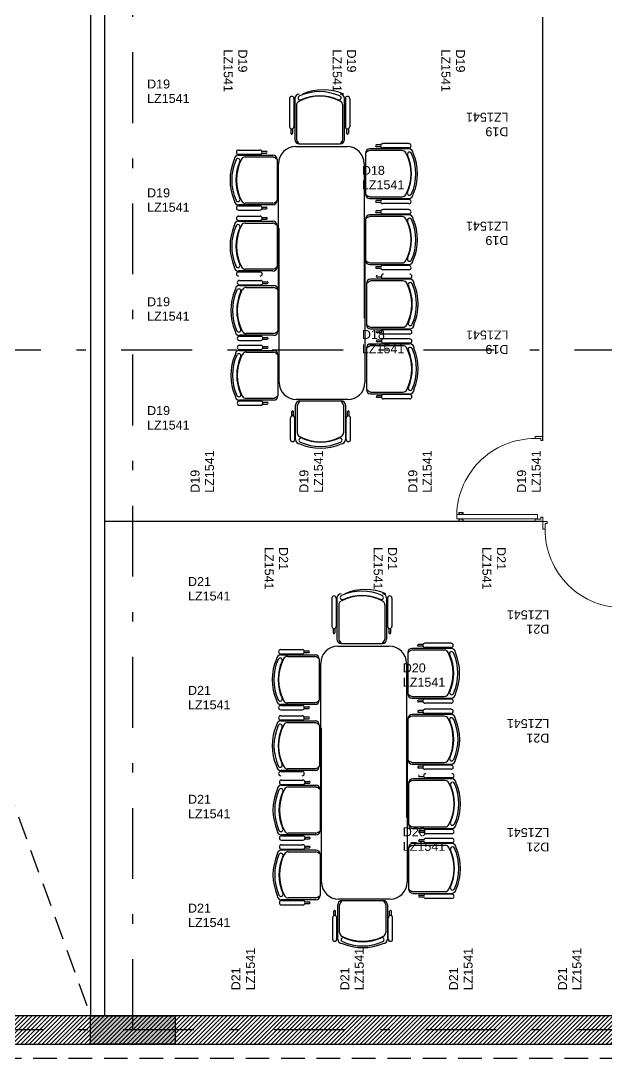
# Model space of a CAD drawing. Header units: millimetres. Extents: x -101 to 3415, y -52 to 1366.
# Drawn here: x 98.17 to 104.37, y 191.76 to 202.74 of the extents above; entities that cross this region are included whole.
import ezdxf

# ---------------------------------------------------------------- set-up
doc = ezdxf.new("R2010")
doc.units = ezdxf.units.MM
for name, pattern in [('XR EJES SUPERIORES$0$DASHDOT2', [0.5, 0.25, -0.125, 0, -0.125]), ('XR LINDERO N$0$A-100a LALA IRAPUATO nave equipo$0$HIDDEN', [0.375, 0.25, -0.125]), ('XR N4$0$HIDDEN', [0.375, 0.25, -0.125])]:
    doc.linetypes.add(name, pattern=pattern)
for name, color, linetype in [('00_ARQ', 8, 'Continuous'), ('ARQ_MOBILIARIO', 8, 'Continuous'), ('Texto_Iluminación', 7, 'Continuous'), ('XR EJES SUPERIORES$0$A-EJES', 8, 'XR EJES SUPERIORES$0$DASHDOT2')]:
    doc.layers.add(name, color=color, linetype=linetype)
doc.styles.add('TÍTULO', font='arial.ttf', dxfattribs={"height": 0.19})

# ---------------------------------------------------------------- blocks, each defined once
blk = doc.blocks.new('XR EJES SUPERIORES')
at = {"layer": 'XR EJES SUPERIORES$0$A-EJES', "color": 251, "linetype": 'XR EJES SUPERIORES$0$DASHDOT2', "ltscale": 3}
for p, q in [((13.821, -14.741), (13.821, 2.657)), ((30.447, -7.541), (-2.865, -7.548)), ((30.467, -14.74), (-2.88, -14.741))]:
    blk.add_line(p, q, dxfattribs=at)
blk = doc.blocks.new('XR COLUMNAS SUPERIORES')
at = {"layer": '00_ARQ', "linetype": 'ByBlock'}
h = blk.add_hatch(color=256, dxfattribs=at)
h.dxf.hatch_style = 1
h.paths.add_polyline_path([(14.269, -14.89), (13.373, -14.89), (13.373, -14.59), (14.269, -14.59)])
blk.add_lwpolyline([(14.269, -14.89), (13.373, -14.89), (13.373, -14.59), (14.269, -14.59)], close=True, dxfattribs=at)
blk = doc.blocks.new('XR N1-N2$0$030 puerta 013-h')
at = {"linetype": 'Continuous', "lineweight": 0}
for p, q in [((4.019, 17.33), (4.069, 17.33)), ((4.019, 16.38), (4.019, 17.33)), ((4.069, 17.33), (4.069, 16.38)), ((3.994, 17.305), (3.994, 17.255)), ((4.007, 17.305), (3.994, 17.305)), ((3.994, 17.255), (4.007, 17.255)), ((4.007, 17.305), (4.007, 17.293)), ((4.007, 17.293), (4.019, 17.293)), ((4.007, 17.255), (4.007, 17.268)), ((4.007, 17.268), (4.019, 17.268)), ((4.081, 17.293), (4.069, 17.293)), ((4.081, 17.268), (4.069, 17.268)), ((4.081, 17.305), (4.094, 17.305)), ((4.081, 17.305), (4.081, 17.293)), ((4.081, 17.255), (4.081, 17.268)), ((4.094, 17.255), (4.081, 17.255)), ((4.094, 17.305), (4.094, 17.255)), ((3.099, 16.365), (3.099, 16.405)), ((3.099, 16.405), (3.124, 16.405)), ((3.099, 16.315), (3.099, 16.365)), ((3.124, 16.405), (3.124, 16.34)), ((4.069, 16.38), (4.019, 16.38)), ((4.099, 16.405), (4.074, 16.405)), ((4.074, 16.405), (4.074, 16.34)), ((4.099, 16.405), (4.099, 16.315)), ((3.149, 16.315), (3.099, 16.315)), ((3.124, 16.34), (3.149, 16.34)), ((3.149, 16.34), (3.149, 16.315)), ((4.049, 16.34), (4.049, 16.315)), ((4.074, 16.34), (4.049, 16.34)), ((4.049, 16.315), (4.099, 16.315))]:
    blk.add_line(p, q, dxfattribs=at)
blk.add_arc((4.044, 16.41), 0.92, 88.4391, 180.3278, dxfattribs=at)
blk = doc.blocks.new('*U521')
at = {"layer": 'Texto_Iluminación', "ltscale": 0.3, "style": 'TÍTULO'}
for s, p in [('LZ1541', (0.453, -0.113, 0.362)), ('D19', (0.3, -0.113, 0.362))]:
    blk.add_text(s, height=0.095, rotation=90, dxfattribs=at).set_placement(p)
blk = doc.blocks.new('*U522')
at = {"layer": 'Texto_Iluminación', "color": 0, "linetype": 'ByBlock', "lineweight": -2, "transparency": 16777216}
for p, rotation in [((100.771, 202.326), 180), ((101.924, 202.326), 180), ((103.076, 202.326), 180), ((99.619, 202.326), 270), ((103.219, 201.316), 89.99999999999997), ((99.619, 201.174), 270), ((103.219, 200.164), 89.99999999999997), ((99.619, 200.021), 270), ((103.219, 199.011), 89.99999999999997), ((99.619, 198.869), 270)]:
    blk.add_blockref('*U521', p, dxfattribs=dict(at, rotation=rotation))
for p in [(99.761, 197.859), (100.914, 197.859), (102.066, 197.859), (103.219, 197.859)]:
    blk.add_blockref('*U521', p, dxfattribs=at)
blk = doc.blocks.new('*U527')
at = {"layer": 'Texto_Iluminación', "ltscale": 0.3, "style": 'TÍTULO'}
for s, p in [('LZ1541', (0.453, -0.113, 0.362)), ('D21', (0.3, -0.113, 0.362))]:
    blk.add_text(s, height=0.095, rotation=90, dxfattribs=at).set_placement(p)
blk = doc.blocks.new('*U528')
at = {"layer": 'Texto_Iluminación', "color": 0, "linetype": 'ByBlock', "lineweight": -2, "transparency": 16777216}
for p, rotation in [((100.771, 202.326), 180), ((101.924, 202.326), 180), ((103.076, 202.326), 180), ((99.619, 202.326), 270), ((103.219, 201.316), 89.99999999999997), ((99.619, 201.174), 270), ((103.219, 200.164), 89.99999999999997), ((99.619, 200.021), 270), ((103.219, 199.011), 89.99999999999997), ((99.619, 198.869), 270)]:
    blk.add_blockref('*U527', p, dxfattribs=dict(at, rotation=rotation))
for p in [(99.761, 197.859), (100.914, 197.859), (102.066, 197.859), (103.219, 197.859)]:
    blk.add_blockref('*U527', p, dxfattribs=at)

msp = doc.modelspace()

# ---------------------------------------------------------------- hatches: boundary and pattern name
at = {"layer": '00_ARQ'}
h = msp.add_hatch(dxfattribs=at)
h.set_pattern_fill('ANSI31', color=8, scale=0.01)
h.set_pattern_definition([(45, (85.534695, 206.800287), (-0.02245064, 0.02245064), [])])
h.paths.add_polyline_path([(110.921, 192.21), (90.311, 192.21), (90.311, 191.91), (110.921, 191.91)])

# ---------------------------------------------------------------- linework, layer by layer
at = {"layer": '00_ARQ', "linetype": 'XR N4$0$HIDDEN'}
msp.add_line((93.811, 206.307), (98.907, 192.21), dxfattribs=at)
at = {"layer": '00_ARQ', "linetype": 'XR LINDERO N$0$A-100a LALA IRAPUATO nave equipo$0$HIDDEN'}
msp.add_lwpolyline([(85.504, 191.76), (92.3, 191.762), (105.257, 191.762), (116.269, 191.76), (116.234, 198.144), (116.226, 206.757), (104.84, 206.765), (95.567, 206.769), (88.078, 206.772), (85.535, 206.8), (85.504, 191.76)], dxfattribs=at)
at = {"layer": '00_ARQ', "linetype": 'Continuous'}
msp.add_lwpolyline([(98.907, 206.307), (98.907, 192.21), (99.057, 192.21), (99.057, 206.307)], close=True, dxfattribs=at)
at = {"layer": '00_ARQ'}
msp.add_lwpolyline([(110.921, 192.21), (90.311, 192.21), (90.311, 191.91), (110.921, 191.91)], close=True, dxfattribs=at)
at = {"layer": 'ARQ_MOBILIARIO', "ltscale": 0.3}
for p, q in [((103.697, 198.298), (103.697, 202.78)), ((103.697, 197.443), (99.057, 197.443))]:
    msp.add_line(p, q, dxfattribs=at)
at = {"layer": 'ARQ_MOBILIARIO'}
for p, q in [((101.015, 201.92), (101.015, 201.621)), ((101.061, 201.92), (101.061, 201.621)), ((101.07, 201.92), (101.07, 201.485)), ((101.596, 201.485), (101.596, 201.92)), ((101.605, 201.92), (101.605, 201.621)), ((101.651, 201.92), (101.651, 201.621)), ((101.088, 201.849), (101.088, 201.485)), ((101.578, 201.485), (101.578, 201.849)), ((101.029, 201.6), (101.029, 201.553)), ((101.047, 201.6), (101.047, 201.553)), ((101.619, 201.6), (101.619, 201.553)), ((101.637, 201.6), (101.637, 201.553)), ((101.115, 201.439), (101.551, 201.439)), ((101.98, 201.428), (101.933, 201.428)), ((102.278, 201.442), (102.001, 201.442)), ((100.474, 201.374), (100.701, 201.374)), ((100.474, 201.329), (100.701, 201.329)), ((100.474, 201.32), (100.837, 201.32)), ((100.722, 201.361), (100.769, 201.361)), ((100.722, 201.342), (100.769, 201.342)), ((101.079, 201.411), (101.623, 201.411)), ((101.819, 201.342), (101.819, 200.907)), ((102.278, 201.388), (101.865, 201.388)), ((102.206, 201.369), (101.865, 201.369)), ((101.98, 201.41), (101.933, 201.41)), ((102.278, 201.397), (102.001, 201.397)), ((100.546, 201.302), (100.837, 201.302)), ((100.883, 201.274), (100.883, 200.839)), ((100.898, 199.595), (100.898, 201.229)), ((101.805, 201.229), (101.805, 199.595)), ((101.865, 200.879), (102.206, 200.879)), ((100.837, 200.793), (100.474, 200.793)), ((100.474, 200.784), (100.701, 200.784)), ((100.837, 200.812), (100.546, 200.812)), ((100.722, 200.771), (100.769, 200.771)), ((101.865, 200.861), (102.278, 200.861)), ((101.98, 200.839), (101.933, 200.839)), ((101.98, 200.82), (101.933, 200.82)), ((102.278, 200.852), (102.001, 200.852)), ((102.278, 200.807), (102.001, 200.807)), ((100.474, 200.739), (100.701, 200.739)), ((100.475, 200.675), (100.702, 200.675)), ((100.722, 200.753), (100.769, 200.753)), ((100.722, 200.661), (100.77, 200.661)), ((102.278, 200.688), (101.865, 200.688)), ((102.207, 200.67), (101.865, 200.67)), ((101.98, 200.73), (101.933, 200.73)), ((101.98, 200.711), (101.933, 200.711)), ((102.278, 200.744), (102.001, 200.744)), ((102.278, 200.697), (102.001, 200.697)), ((100.475, 200.629), (100.702, 200.629)), ((100.475, 200.62), (100.838, 200.62)), ((100.546, 200.602), (100.838, 200.602)), ((100.722, 200.643), (100.77, 200.643)), ((100.883, 200.575), (100.883, 200.139)), ((100.906, 198.914), (100.906, 200.547)), ((101.813, 200.547), (101.813, 198.914)), ((101.82, 200.643), (101.82, 200.207)), ((100.838, 200.112), (100.546, 200.112)), ((101.865, 200.18), (102.207, 200.18)), ((101.865, 200.162), (102.278, 200.162)), ((101.98, 200.139), (101.933, 200.139)), ((101.98, 200.121), (101.933, 200.121)), ((102.278, 200.153), (102.001, 200.153)), ((102.278, 200.107), (102.001, 200.107)), ((100.838, 200.094), (100.475, 200.094)), ((100.475, 200.085), (100.702, 200.085)), ((102.287, 200.007), (101.873, 200.007)), ((101.989, 200.029), (101.941, 200.029)), ((102.287, 200.016), (102.009, 200.016)), ((100.483, 199.993), (100.71, 199.993)), ((100.483, 199.948), (100.71, 199.948)), ((100.483, 199.939), (100.846, 199.939)), ((100.555, 199.921), (100.846, 199.921)), ((100.731, 199.98), (100.778, 199.98)), ((100.731, 199.962), (100.778, 199.962)), ((100.891, 199.894), (100.891, 199.458)), ((101.828, 199.961), (101.828, 199.526)), ((102.215, 199.989), (101.873, 199.989)), ((101.873, 199.499), (102.215, 199.499)), ((101.873, 199.48), (102.287, 199.48)), ((101.989, 199.458), (101.941, 199.458)), ((102.287, 199.471), (102.009, 199.471)), ((100.846, 199.413), (100.483, 199.413)), ((100.483, 199.403), (100.71, 199.403)), ((100.483, 199.358), (100.71, 199.358)), ((100.846, 199.431), (100.555, 199.431)), ((100.731, 199.39), (100.778, 199.39)), ((100.731, 199.372), (100.778, 199.372)), ((101.989, 199.44), (101.941, 199.44)), ((101.989, 199.362), (101.941, 199.362)), ((101.989, 199.344), (101.941, 199.344)), ((102.287, 199.426), (102.009, 199.426)), ((102.287, 199.376), (102.009, 199.376)), ((100.483, 199.308), (100.71, 199.308)), ((100.483, 199.263), (100.71, 199.263)), ((100.483, 199.253), (100.846, 199.253)), ((100.555, 199.235), (100.846, 199.235)), ((100.731, 199.294), (100.778, 199.294)), ((100.731, 199.276), (100.778, 199.276)), ((101.828, 199.276), (101.828, 198.84)), ((102.287, 199.321), (101.873, 199.321)), ((102.215, 199.303), (101.873, 199.303)), ((102.287, 199.33), (102.009, 199.33)), ((100.891, 199.208), (100.891, 198.772)), ((101.873, 198.813), (102.215, 198.813)), ((101.873, 198.795), (102.287, 198.795)), ((100.846, 198.727), (100.483, 198.727)), ((100.483, 198.718), (100.71, 198.718)), ((100.846, 198.745), (100.555, 198.745)), ((100.731, 198.704), (100.778, 198.704)), ((100.731, 198.686), (100.778, 198.686)), ((101.632, 198.732), (101.087, 198.732)), ((101.124, 198.718), (101.56, 198.718)), ((101.989, 198.772), (101.941, 198.772)), ((101.989, 198.754), (101.941, 198.754)), ((102.287, 198.786), (102.009, 198.786)), ((102.287, 198.741), (102.009, 198.741)), ((100.483, 198.673), (100.71, 198.673)), ((101.038, 198.558), (101.038, 198.605)), ((101.056, 198.558), (101.056, 198.605)), ((101.079, 198.31), (101.079, 198.673)), ((101.097, 198.382), (101.097, 198.673)), ((101.587, 198.673), (101.587, 198.382)), ((101.605, 198.673), (101.605, 198.31)), ((101.628, 198.558), (101.628, 198.605)), ((101.646, 198.558), (101.646, 198.605)), ((101.024, 198.31), (101.024, 198.537)), ((101.069, 198.31), (101.069, 198.537)), ((101.614, 198.31), (101.614, 198.537)), ((101.659, 198.31), (101.659, 198.537)), ((101.462, 196.632), (101.462, 196.332)), ((101.507, 196.632), (101.507, 196.332)), ((101.516, 196.632), (101.516, 196.196)), ((102.043, 196.196), (102.043, 196.632)), ((102.052, 196.632), (102.052, 196.332)), ((102.097, 196.632), (102.097, 196.332)), ((101.535, 196.56), (101.535, 196.196)), ((102.025, 196.196), (102.025, 196.56)), ((101.476, 196.311), (101.476, 196.264)), ((101.494, 196.311), (101.494, 196.264)), ((102.065, 196.311), (102.065, 196.264)), ((102.084, 196.311), (102.084, 196.264)), ((101.562, 196.151), (101.997, 196.151)), ((102.725, 196.153), (102.447, 196.153)), ((100.921, 196.086), (101.148, 196.086)), ((101.168, 196.072), (101.216, 196.072)), ((101.168, 196.054), (101.216, 196.054)), ((101.525, 196.123), (102.07, 196.123)), ((102.266, 196.054), (102.266, 195.618)), ((102.725, 196.099), (102.311, 196.099)), ((102.653, 196.081), (102.311, 196.081)), ((102.426, 196.14), (102.379, 196.14)), ((102.426, 196.122), (102.379, 196.122)), ((102.725, 196.108), (102.447, 196.108)), ((100.921, 196.04), (101.148, 196.04)), ((100.921, 196.031), (101.284, 196.031)), ((100.992, 196.013), (101.284, 196.013)), ((101.329, 195.986), (101.329, 195.55)), ((101.344, 194.307), (101.344, 195.94)), ((102.252, 195.94), (102.252, 194.307)), ((101.284, 195.505), (100.921, 195.505)), ((100.921, 195.496), (101.148, 195.496)), ((101.284, 195.523), (100.992, 195.523)), ((102.311, 195.591), (102.653, 195.591)), ((102.311, 195.573), (102.725, 195.573)), ((102.426, 195.55), (102.379, 195.55)), ((102.426, 195.532), (102.379, 195.532)), ((102.725, 195.563), (102.447, 195.563)), ((102.725, 195.518), (102.447, 195.518)), ((100.921, 195.45), (101.148, 195.45)), ((100.921, 195.386), (101.148, 195.386)), ((101.168, 195.482), (101.216, 195.482)), ((101.168, 195.464), (101.216, 195.464)), ((102.725, 195.4), (102.312, 195.4)), ((102.653, 195.381), (102.312, 195.381)), ((102.426, 195.441), (102.379, 195.441)), ((102.427, 195.422), (102.38, 195.422)), ((102.725, 195.455), (102.447, 195.455)), ((102.725, 195.409), (102.448, 195.409)), ((100.921, 195.341), (101.148, 195.341)), ((100.921, 195.332), (101.284, 195.332)), ((100.993, 195.314), (101.284, 195.314)), ((101.169, 195.373), (101.216, 195.373)), ((101.169, 195.354), (101.216, 195.354)), ((101.33, 195.286), (101.33, 194.851)), ((102.266, 195.354), (102.266, 194.919)), ((101.352, 193.625), (101.352, 195.259)), ((102.26, 195.259), (102.26, 193.625)), ((102.312, 194.891), (102.653, 194.891)), ((102.312, 194.873), (102.725, 194.873)), ((102.427, 194.851), (102.38, 194.851)), ((102.427, 194.832), (102.38, 194.832)), ((102.725, 194.864), (102.448, 194.864)), ((101.284, 194.805), (100.921, 194.805)), ((100.921, 194.796), (101.148, 194.796)), ((101.284, 194.824), (100.993, 194.824)), ((102.435, 194.741), (102.388, 194.741)), ((102.725, 194.819), (102.448, 194.819)), ((102.733, 194.727), (102.456, 194.727)), ((100.929, 194.705), (101.156, 194.705)), ((100.929, 194.659), (101.156, 194.659)), ((100.929, 194.65), (101.292, 194.65)), ((101.001, 194.632), (101.292, 194.632)), ((101.177, 194.691), (101.224, 194.691)), ((101.177, 194.673), (101.224, 194.673)), ((102.274, 194.673), (102.274, 194.237)), ((102.733, 194.718), (102.32, 194.718)), ((102.662, 194.7), (102.32, 194.7)), ((101.338, 194.605), (101.338, 194.169)), ((102.32, 194.21), (102.662, 194.21)), ((102.32, 194.192), (102.733, 194.192)), ((102.733, 194.183), (102.456, 194.183)), ((101.292, 194.124), (100.929, 194.124)), ((100.929, 194.115), (101.156, 194.115)), ((100.929, 194.069), (101.156, 194.069)), ((101.292, 194.142), (101.001, 194.142)), ((101.177, 194.101), (101.224, 194.101)), ((101.177, 194.083), (101.224, 194.083)), ((102.435, 194.169), (102.388, 194.169)), ((102.435, 194.151), (102.388, 194.151)), ((102.435, 194.073), (102.388, 194.073)), ((102.733, 194.137), (102.456, 194.137)), ((102.733, 194.087), (102.456, 194.087)), ((100.929, 194.019), (101.156, 194.019)), ((100.929, 193.974), (101.156, 193.974)), ((100.929, 193.965), (101.292, 193.965)), ((101.177, 194.006), (101.224, 194.006)), ((101.177, 193.987), (101.224, 193.987)), ((102.274, 193.987), (102.274, 193.552)), ((102.733, 194.033), (102.32, 194.033)), ((102.662, 194.014), (102.32, 194.014)), ((102.435, 194.055), (102.388, 194.055)), ((102.733, 194.042), (102.456, 194.042)), ((101.001, 193.947), (101.292, 193.947)), ((101.338, 193.919), (101.338, 193.484)), ((102.32, 193.524), (102.662, 193.524)), ((101.292, 193.438), (100.929, 193.438)), ((100.929, 193.429), (101.156, 193.429)), ((101.292, 193.457), (101.001, 193.457)), ((101.177, 193.416), (101.224, 193.416)), ((102.078, 193.444), (101.534, 193.444)), ((101.57, 193.43), (102.006, 193.43)), ((102.32, 193.506), (102.733, 193.506)), ((102.435, 193.484), (102.388, 193.484)), ((102.435, 193.465), (102.388, 193.465)), ((102.733, 193.497), (102.456, 193.497)), ((102.733, 193.452), (102.456, 193.452)), ((100.929, 193.384), (101.156, 193.384)), ((101.177, 193.398), (101.224, 193.398)), ((101.484, 193.269), (101.484, 193.316)), ((101.502, 193.269), (101.502, 193.316)), ((101.525, 193.021), (101.525, 193.384)), ((101.543, 193.093), (101.543, 193.384)), ((102.033, 193.384), (102.033, 193.093)), ((102.051, 193.384), (102.051, 193.021)), ((102.074, 193.269), (102.074, 193.316)), ((102.092, 193.269), (102.092, 193.316)), ((101.471, 193.021), (101.471, 193.248)), ((101.516, 193.021), (101.516, 193.248)), ((102.06, 193.021), (102.06, 193.248)), ((102.106, 193.021), (102.106, 193.248))]:
    msp.add_line(p, q, dxfattribs=at)
for centre, radius, start, end in [((101.333, 201.466), 0.527, 65.9919, 114.0081), ((101.37, 201.466), 0.545, 66.4552, 113.5448), ((101.038, 201.92), 0.0227, 0, 180), ((101.115, 201.92), 0.0454, 90, 180), ((101.133, 201.849), 0.0454, 117.5407, 180), ((101.128, 201.927), 0.0227, 114.0081, 294.0081), ((101.333, 201.466), 0.477, 62.4593, 117.5407), ((101.333, 201.466), 0.482, 65.9919, 114.0081), ((101.538, 201.927), 0.0227, 245.9919, 65.9919), ((101.551, 201.92), 0.0454, 0, 90), ((101.533, 201.849), 0.0454, 0, 62.4593), ((101.628, 201.92), 0.0227, 0, 180), ((101.038, 201.621), 0.0227, 180, 0), ((101.038, 201.553), 0.00907, 180, 0), ((101.628, 201.621), 0.0227, 180, 0), ((101.628, 201.553), 0.00907, 180, 0), ((101.115, 201.485), 0.0454, 180, 270), ((101.193, 201.517), 0.11, 197.077, 224.8505), ((101.473, 201.517), 0.11, 315.1495, 342.923), ((101.551, 201.485), 0.0454, 270, 0), ((101.933, 201.419), 0.00907, 90, 270), ((102.001, 201.419), 0.0227, 90, 270), ((102.278, 201.419), 0.0227, 270, 90), ((100.474, 201.274), 0.0454, 90, 180), ((100.474, 201.352), 0.0227, 90, 270), ((100.701, 201.352), 0.0227, 270, 90), ((100.769, 201.352), 0.00907, 270, 90), ((100.837, 201.274), 0.0454, 0, 90), ((101.079, 201.23), 0.181, 90, 180), ((101.623, 201.23), 0.181, 0, 90), ((101.865, 201.342), 0.0454, 90, 180), ((101.897, 201.264), 0.11, 107.077, 134.8505), ((102.206, 201.324), 0.0454, 27.5407, 90), ((101.824, 201.124), 0.477, 332.4593, 27.5407), ((102.284, 201.33), 0.0227, 24.0081, 204.0081), ((101.824, 201.124), 0.482, 335.9919, 24.0081), ((102.278, 201.342), 0.0454, 0, 90), ((101.824, 201.124), 0.527, 335.9919, 24.0081), ((101.824, 201.124), 0.545, 336.4552, 23.5448), ((100.929, 201.057), 0.545, 156.4552, 203.5448), ((100.929, 201.057), 0.527, 155.9919, 204.0081), ((100.468, 201.262), 0.0227, 335.9919, 155.9919), ((100.929, 201.057), 0.482, 155.9919, 204.0081), ((100.929, 201.057), 0.477, 152.4593, 207.5407), ((100.546, 201.256), 0.0454, 90, 152.4593), ((100.805, 201.196), 0.11, 45.1495, 72.923), ((101.897, 200.985), 0.11, 225.1495, 252.923), ((101.865, 200.907), 0.0454, 180, 270), ((102.206, 200.925), 0.0454, 270, 332.4593), ((102.284, 200.919), 0.0227, 155.9919, 335.9919), ((102.278, 200.907), 0.0454, 270, 0), ((100.474, 200.839), 0.0454, 180, 270), ((100.468, 200.851), 0.0227, 204.0081, 24.0081), ((100.474, 200.762), 0.0227, 90, 270), ((100.546, 200.857), 0.0454, 207.5407, 270), ((100.701, 200.762), 0.0227, 270, 90), ((100.769, 200.762), 0.00907, 270, 90), ((100.805, 200.917), 0.11, 287.077, 314.8505), ((100.837, 200.839), 0.0454, 270, 0), ((101.933, 200.829), 0.00907, 90, 270), ((102.001, 200.829), 0.0227, 90, 270), ((102.278, 200.829), 0.0227, 270, 90), ((100.475, 200.652), 0.0227, 90, 270), ((100.702, 200.652), 0.0227, 270, 90), ((100.77, 200.652), 0.00907, 270, 90), ((101.865, 200.643), 0.0454, 90, 180), ((101.897, 200.565), 0.11, 107.077, 134.8505), ((101.933, 200.72), 0.00907, 90, 270), ((102.001, 200.72), 0.0227, 90, 270), ((102.207, 200.625), 0.0454, 27.5407, 90), ((102.278, 200.72), 0.0227, 270, 90), ((102.278, 200.643), 0.0454, 0, 90), ((100.929, 200.357), 0.545, 156.4552, 203.5448), ((100.929, 200.357), 0.527, 155.9919, 204.0081), ((100.475, 200.575), 0.0454, 90, 180), ((100.929, 200.357), 0.482, 155.9919, 204.0081), ((100.468, 200.562), 0.0227, 335.9919, 155.9919), ((100.929, 200.357), 0.477, 152.4593, 207.5407), ((100.546, 200.557), 0.0454, 90, 152.4593), ((100.838, 200.575), 0.0454, 0, 90), ((100.805, 200.497), 0.11, 45.1495, 72.923), ((101.824, 200.425), 0.477, 332.4593, 27.5407), ((102.285, 200.63), 0.0227, 24.0081, 204.0081), ((101.824, 200.425), 0.482, 335.9919, 24.0081), ((101.824, 200.425), 0.527, 335.9919, 24.0081), ((101.824, 200.425), 0.545, 336.4552, 23.5448), ((102.285, 200.22), 0.0227, 155.9919, 335.9919), ((100.475, 200.139), 0.0454, 180, 270), ((100.468, 200.152), 0.0227, 204.0081, 24.0081), ((100.546, 200.158), 0.0454, 207.5407, 270), ((100.805, 200.218), 0.11, 287.077, 314.8505), ((100.838, 200.139), 0.0454, 270, 0), ((101.897, 200.285), 0.11, 225.1495, 252.923), ((101.865, 200.207), 0.0454, 180, 270), ((101.933, 200.13), 0.00907, 90, 270), ((102.001, 200.13), 0.0227, 90, 270), ((102.207, 200.225), 0.0454, 270, 332.4593), ((102.278, 200.207), 0.0454, 270, 0), ((102.278, 200.13), 0.0227, 270, 90), ((100.475, 200.062), 0.0227, 90, 270), ((100.702, 200.062), 0.0227, 270, 90), ((101.873, 199.961), 0.0454, 90, 180), ((101.941, 200.038), 0.00907, 90, 270), ((102.009, 200.038), 0.0227, 90, 270), ((102.287, 200.038), 0.0227, 270, 90), ((102.287, 199.961), 0.0454, 0, 90), ((100.937, 199.676), 0.545, 156.4552, 203.5448), ((100.937, 199.676), 0.527, 155.9919, 204.0081), ((100.483, 199.894), 0.0454, 90, 180), ((100.477, 199.881), 0.0227, 335.9919, 155.9919), ((100.483, 199.971), 0.0227, 90, 270), ((100.937, 199.676), 0.477, 152.4593, 207.5407), ((100.555, 199.875), 0.0454, 90, 152.4593), ((100.71, 199.971), 0.0227, 270, 90), ((100.778, 199.971), 0.00907, 270, 90), ((100.846, 199.894), 0.0454, 0, 90), ((100.814, 199.815), 0.11, 45.1495, 72.923), ((101.906, 199.883), 0.11, 107.077, 134.8505), ((102.215, 199.943), 0.0454, 27.5407, 90), ((101.832, 199.744), 0.477, 332.4593, 27.5407), ((102.293, 199.949), 0.0227, 24.0081, 204.0081), ((101.832, 199.744), 0.482, 335.9919, 24.0081), ((101.832, 199.744), 0.527, 335.9919, 24.0081), ((101.832, 199.744), 0.545, 336.4552, 23.5448), ((100.937, 199.676), 0.482, 155.9919, 204.0081), ((100.483, 199.458), 0.0454, 180, 270), ((100.477, 199.471), 0.0227, 204.0081, 24.0081), ((100.555, 199.476), 0.0454, 207.5407, 270), ((100.814, 199.536), 0.11, 287.077, 314.8505), ((100.846, 199.458), 0.0454, 270, 0), ((101.906, 199.604), 0.11, 225.1495, 252.923), ((101.873, 199.526), 0.0454, 180, 270), ((101.941, 199.449), 0.00907, 90, 270), ((102.009, 199.449), 0.0227, 90, 270), ((102.215, 199.544), 0.0454, 270, 332.4593), ((102.293, 199.538), 0.0227, 155.9919, 335.9919), ((102.287, 199.526), 0.0454, 270, 0), ((102.287, 199.449), 0.0227, 270, 90), ((100.483, 199.381), 0.0227, 90, 270), ((100.71, 199.381), 0.0227, 270, 90), ((100.778, 199.381), 0.00907, 270, 90), ((101.941, 199.353), 0.00907, 90, 270), ((102.009, 199.353), 0.0227, 90, 270), ((102.287, 199.353), 0.0227, 270, 90), ((100.483, 199.208), 0.0454, 90, 180), ((100.483, 199.285), 0.0227, 90, 270), ((100.555, 199.19), 0.0454, 90, 152.4593), ((100.71, 199.285), 0.0227, 270, 90), ((100.778, 199.285), 0.00907, 270, 90), ((100.846, 199.208), 0.0454, 0, 90), ((100.814, 199.13), 0.11, 45.1495, 72.923), ((101.873, 199.276), 0.0454, 90, 180), ((101.906, 199.198), 0.11, 107.077, 134.8505), ((102.215, 199.258), 0.0454, 27.5407, 90), ((101.832, 199.058), 0.477, 332.4593, 27.5407), ((102.293, 199.263), 0.0227, 24.0081, 204.0081), ((101.832, 199.058), 0.482, 335.9919, 24.0081), ((102.287, 199.276), 0.0454, 0, 90), ((101.832, 199.058), 0.527, 335.9919, 24.0081), ((101.832, 199.058), 0.545, 336.4552, 23.5448), ((100.937, 198.99), 0.545, 156.4552, 203.5448), ((100.937, 198.99), 0.527, 155.9919, 204.0081), ((100.477, 199.196), 0.0227, 335.9919, 155.9919), ((100.937, 198.99), 0.482, 155.9919, 204.0081), ((100.937, 198.99), 0.477, 152.4593, 207.5407), ((101.087, 198.914), 0.181, 180, 270), ((101.632, 198.914), 0.181, 270, 0), ((100.477, 198.785), 0.0227, 204.0081, 24.0081), ((101.906, 198.918), 0.11, 225.1495, 252.923), ((101.873, 198.84), 0.0454, 180, 270), ((102.215, 198.858), 0.0454, 270, 332.4593), ((102.293, 198.853), 0.0227, 155.9919, 335.9919), ((102.287, 198.84), 0.0454, 270, 0), ((100.483, 198.772), 0.0454, 180, 270), ((100.483, 198.695), 0.0227, 90, 270), ((100.555, 198.791), 0.0454, 207.5407, 270), ((100.71, 198.695), 0.0227, 270, 90), ((100.778, 198.695), 0.00907, 270, 90), ((100.814, 198.851), 0.11, 287.077, 314.8505), ((100.846, 198.772), 0.0454, 270, 0), ((101.124, 198.673), 0.0454, 90, 180), ((101.202, 198.641), 0.11, 135.1495, 162.923), ((101.481, 198.641), 0.11, 17.077, 44.8505), ((101.56, 198.673), 0.0454, 0, 90), ((101.941, 198.763), 0.00907, 90, 270), ((102.009, 198.763), 0.0227, 90, 270), ((102.287, 198.763), 0.0227, 270, 90), ((101.047, 198.605), 0.00907, 0, 180), ((101.637, 198.605), 0.00907, 0, 180), ((101.047, 198.537), 0.0227, 0, 180), ((101.637, 198.537), 0.0227, 0, 180), ((101.142, 198.382), 0.0454, 180, 242.4593), ((101.541, 198.382), 0.0454, 297.5407, 0), ((101.047, 198.31), 0.0227, 180, 0), ((101.124, 198.31), 0.0454, 180, 270), ((101.137, 198.304), 0.0227, 65.9919, 245.9919), ((101.342, 198.764), 0.477, 242.4593, 297.5407), ((101.342, 198.764), 0.545, 246.4552, 293.5448), ((101.342, 198.764), 0.527, 245.9919, 294.0081), ((101.342, 198.764), 0.482, 245.9919, 294.0081), ((101.547, 198.304), 0.0227, 294.0081, 114.0081), ((101.56, 198.31), 0.0454, 270, 0), ((101.637, 198.31), 0.0227, 180, 0), ((101.78, 196.177), 0.527, 65.9919, 114.0081), ((101.816, 196.177), 0.545, 66.4552, 113.5448), ((101.485, 196.632), 0.0227, 0, 180), ((101.562, 196.632), 0.0454, 90, 180), ((101.58, 196.56), 0.0454, 117.5407, 180), ((101.574, 196.638), 0.0227, 114.0081, 294.0081), ((101.78, 196.177), 0.477, 62.4593, 117.5407), ((101.78, 196.177), 0.482, 65.9919, 114.0081), ((101.985, 196.638), 0.0227, 245.9919, 65.9919), ((101.997, 196.632), 0.0454, 0, 90), ((101.979, 196.56), 0.0454, 0, 62.4593), ((102.075, 196.632), 0.0227, 0, 180), ((101.485, 196.332), 0.0227, 180, 0), ((101.485, 196.264), 0.00907, 180, 0), ((102.075, 196.332), 0.0227, 180, 0), ((102.075, 196.264), 0.00907, 180, 0), ((101.562, 196.196), 0.0454, 180, 270), ((101.64, 196.228), 0.11, 197.077, 224.8505), ((101.919, 196.228), 0.11, 315.1495, 342.923), ((101.997, 196.196), 0.0454, 270, 0), ((102.447, 196.131), 0.0227, 90, 270), ((102.725, 196.131), 0.0227, 270, 90), ((100.921, 196.063), 0.0227, 90, 270), ((101.148, 196.063), 0.0227, 270, 90), ((101.216, 196.063), 0.00907, 270, 90), ((101.525, 195.941), 0.181, 90, 180), ((102.07, 195.941), 0.181, 0, 90), ((102.311, 196.054), 0.0454, 90, 180), ((102.343, 195.975), 0.11, 107.077, 134.8505), ((102.379, 196.131), 0.00907, 90, 270), ((102.653, 196.035), 0.0454, 27.5407, 90), ((102.27, 195.836), 0.477, 332.4593, 27.5407), ((102.731, 196.041), 0.0227, 24.0081, 204.0081), ((102.725, 196.054), 0.0454, 0, 90), ((102.27, 195.836), 0.527, 335.9919, 24.0081), ((102.27, 195.836), 0.545, 336.4552, 23.5448), ((101.375, 195.768), 0.545, 156.4552, 203.5448), ((101.375, 195.768), 0.527, 155.9919, 204.0081), ((100.921, 195.986), 0.0454, 90, 180), ((100.915, 195.973), 0.0227, 335.9919, 155.9919), ((101.375, 195.768), 0.482, 155.9919, 204.0081), ((101.375, 195.768), 0.477, 152.4593, 207.5407), ((100.992, 195.968), 0.0454, 90, 152.4593), ((101.284, 195.986), 0.0454, 0, 90), ((101.251, 195.908), 0.11, 45.1495, 72.923), ((102.27, 195.836), 0.482, 335.9919, 24.0081), ((102.343, 195.696), 0.11, 225.1495, 252.923), ((102.311, 195.618), 0.0454, 180, 270), ((102.653, 195.636), 0.0454, 270, 332.4593), ((102.731, 195.631), 0.0227, 155.9919, 335.9919), ((102.725, 195.618), 0.0454, 270, 0), ((100.921, 195.55), 0.0454, 180, 270), ((100.915, 195.563), 0.0227, 204.0081, 24.0081), ((100.921, 195.473), 0.0227, 90, 270), ((100.992, 195.568), 0.0454, 207.5407, 270), ((101.148, 195.473), 0.0227, 270, 90), ((101.251, 195.628), 0.11, 287.077, 314.8505), ((101.284, 195.55), 0.0454, 270, 0), ((102.379, 195.541), 0.00907, 90, 270), ((102.447, 195.541), 0.0227, 90, 270), ((102.725, 195.541), 0.0227, 270, 90), ((100.921, 195.363), 0.0227, 90, 270), ((101.148, 195.363), 0.0227, 270, 90), ((101.216, 195.473), 0.00907, 270, 90), ((102.312, 195.354), 0.0454, 90, 180), ((102.344, 195.276), 0.11, 107.077, 134.8505), ((102.38, 195.431), 0.00907, 90, 270), ((102.448, 195.431), 0.0227, 90, 270), ((102.653, 195.336), 0.0454, 27.5407, 90), ((102.725, 195.431), 0.0227, 270, 90), ((102.725, 195.354), 0.0454, 0, 90), ((101.376, 195.069), 0.545, 156.4552, 203.5448), ((101.376, 195.069), 0.527, 155.9919, 204.0081), ((100.921, 195.286), 0.0454, 90, 180), ((100.915, 195.274), 0.0227, 335.9919, 155.9919), ((101.376, 195.069), 0.477, 152.4593, 207.5407), ((100.993, 195.268), 0.0454, 90, 152.4593), ((101.216, 195.363), 0.00907, 270, 90), ((101.284, 195.286), 0.0454, 0, 90), ((101.252, 195.208), 0.11, 45.1495, 72.923), ((102.271, 195.136), 0.477, 332.4593, 27.5407), ((102.731, 195.342), 0.0227, 24.0081, 204.0081), ((102.271, 195.136), 0.482, 335.9919, 24.0081), ((102.271, 195.136), 0.527, 335.9919, 24.0081), ((102.271, 195.136), 0.545, 336.4552, 23.5448), ((101.376, 195.069), 0.482, 155.9919, 204.0081), ((100.921, 194.851), 0.0454, 180, 270), ((100.915, 194.863), 0.0227, 204.0081, 24.0081), ((100.993, 194.869), 0.0454, 207.5407, 270), ((101.252, 194.929), 0.11, 287.077, 314.8505), ((101.284, 194.851), 0.0454, 270, 0), ((102.344, 194.997), 0.11, 225.1495, 252.923), ((102.312, 194.919), 0.0454, 180, 270), ((102.38, 194.841), 0.00907, 90, 270), ((102.448, 194.841), 0.0227, 90, 270), ((102.653, 194.937), 0.0454, 270, 332.4593), ((102.731, 194.931), 0.0227, 155.9919, 335.9919), ((102.725, 194.919), 0.0454, 270, 0), ((102.725, 194.841), 0.0227, 270, 90), ((100.921, 194.774), 0.0227, 90, 270), ((101.148, 194.774), 0.0227, 270, 90), ((102.388, 194.75), 0.00907, 90, 270), ((102.456, 194.75), 0.0227, 90, 270), ((102.733, 194.75), 0.0227, 270, 90), ((100.929, 194.605), 0.0454, 90, 180), ((100.923, 194.592), 0.0227, 335.9919, 155.9919), ((100.929, 194.682), 0.0227, 90, 270), ((101.001, 194.587), 0.0454, 90, 152.4593), ((101.156, 194.682), 0.0227, 270, 90), ((101.224, 194.682), 0.00907, 270, 90), ((101.292, 194.605), 0.0454, 0, 90), ((101.26, 194.527), 0.11, 45.1495, 72.923), ((102.32, 194.673), 0.0454, 90, 180), ((102.352, 194.595), 0.11, 107.077, 134.8505), ((102.662, 194.655), 0.0454, 27.5407, 90), ((102.279, 194.455), 0.477, 332.4593, 27.5407), ((102.739, 194.66), 0.0227, 24.0081, 204.0081), ((102.279, 194.455), 0.482, 335.9919, 24.0081), ((102.733, 194.673), 0.0454, 0, 90), ((102.279, 194.455), 0.527, 335.9919, 24.0081), ((102.279, 194.455), 0.545, 336.4552, 23.5448), ((101.384, 194.387), 0.545, 156.4552, 203.5448), ((101.384, 194.387), 0.527, 155.9919, 204.0081), ((101.384, 194.387), 0.482, 155.9919, 204.0081), ((101.384, 194.387), 0.477, 152.4593, 207.5407), ((100.923, 194.182), 0.0227, 204.0081, 24.0081), ((102.352, 194.315), 0.11, 225.1495, 252.923), ((102.32, 194.237), 0.0454, 180, 270), ((102.456, 194.16), 0.0227, 90, 270), ((102.662, 194.255), 0.0454, 270, 332.4593), ((102.739, 194.25), 0.0227, 155.9919, 335.9919), ((102.733, 194.237), 0.0454, 270, 0), ((102.733, 194.16), 0.0227, 270, 90), ((100.929, 194.169), 0.0454, 180, 270), ((100.929, 194.092), 0.0227, 90, 270), ((101.001, 194.187), 0.0454, 207.5407, 270), ((101.156, 194.092), 0.0227, 270, 90), ((101.224, 194.092), 0.00907, 270, 90), ((101.26, 194.247), 0.11, 287.077, 314.8505), ((101.292, 194.169), 0.0454, 270, 0), ((102.388, 194.16), 0.00907, 90, 270), ((102.388, 194.064), 0.00907, 90, 270), ((102.456, 194.064), 0.0227, 90, 270), ((102.733, 194.064), 0.0227, 270, 90), ((100.929, 193.919), 0.0454, 90, 180), ((100.929, 193.997), 0.0227, 90, 270), ((101.156, 193.997), 0.0227, 270, 90), ((101.224, 193.997), 0.00907, 270, 90), ((101.292, 193.919), 0.0454, 0, 90), ((102.32, 193.987), 0.0454, 90, 180), ((102.352, 193.909), 0.11, 107.077, 134.8505), ((102.662, 193.969), 0.0454, 27.5407, 90), ((102.279, 193.769), 0.477, 332.4593, 27.5407), ((102.739, 193.975), 0.0227, 24.0081, 204.0081), ((102.279, 193.769), 0.482, 335.9919, 24.0081), ((102.733, 193.987), 0.0454, 0, 90), ((102.279, 193.769), 0.527, 335.9919, 24.0081), ((102.279, 193.769), 0.545, 336.4552, 23.5448), ((101.384, 193.702), 0.545, 156.4552, 203.5448), ((101.384, 193.702), 0.527, 155.9919, 204.0081), ((100.923, 193.907), 0.0227, 335.9919, 155.9919), ((101.384, 193.702), 0.482, 155.9919, 204.0081), ((101.384, 193.702), 0.477, 152.4593, 207.5407), ((101.001, 193.901), 0.0454, 90, 152.4593), ((101.26, 193.841), 0.11, 45.1495, 72.923), ((101.534, 193.625), 0.181, 180, 270), ((102.078, 193.625), 0.181, 270, 0), ((102.352, 193.63), 0.11, 225.1495, 252.923), ((102.32, 193.552), 0.0454, 180, 270), ((102.662, 193.57), 0.0454, 270, 332.4593), ((102.739, 193.564), 0.0227, 155.9919, 335.9919), ((102.733, 193.552), 0.0454, 270, 0), ((100.929, 193.484), 0.0454, 180, 270), ((100.923, 193.496), 0.0227, 204.0081, 24.0081), ((100.929, 193.407), 0.0227, 90, 270), ((101.001, 193.502), 0.0454, 207.5407, 270), ((101.156, 193.407), 0.0227, 270, 90), ((101.224, 193.407), 0.00907, 270, 90), ((101.26, 193.562), 0.11, 287.077, 314.8505), ((101.292, 193.484), 0.0454, 270, 0), ((101.57, 193.384), 0.0454, 90, 180), ((101.649, 193.352), 0.11, 135.1495, 162.923), ((101.928, 193.352), 0.11, 17.077, 44.8505), ((102.006, 193.384), 0.0454, 0, 90), ((102.388, 193.475), 0.00907, 90, 270), ((102.456, 193.475), 0.0227, 90, 270), ((102.733, 193.475), 0.0227, 270, 90), ((101.493, 193.316), 0.00907, 0, 180), ((102.083, 193.316), 0.00907, 0, 180), ((101.493, 193.248), 0.0227, 0, 180), ((102.083, 193.248), 0.0227, 0, 180), ((101.589, 193.093), 0.0454, 180, 242.4593), ((101.988, 193.093), 0.0454, 297.5407, 0), ((101.493, 193.021), 0.0227, 180, 0), ((101.57, 193.021), 0.0454, 180, 270), ((101.583, 193.015), 0.0227, 65.9919, 245.9919), ((101.788, 193.476), 0.477, 242.4593, 297.5407), ((101.788, 193.476), 0.545, 246.4552, 293.5448), ((101.788, 193.476), 0.527, 245.9919, 294.0081), ((101.788, 193.476), 0.482, 245.9919, 294.0081), ((101.993, 193.015), 0.0227, 294.0081, 114.0081), ((102.006, 193.021), 0.0454, 270, 0), ((102.083, 193.021), 0.0227, 180, 0)]:
    msp.add_arc(centre, radius, start, end, dxfattribs=at)

# ---------------------------------------------------------------- block references
at = {"layer": '00_ARQ'}
for name in ['XR EJES SUPERIORES', 'XR COLUMNAS SUPERIORES']:
    msp.add_blockref(name, (85.535, 206.8), dxfattribs=at)
at = {"layer": '00_ARQ', "linetype": 'Continuous', "lineweight": 0, "extrusion": (0, 0, -1), "xscale": 0.8999999999997751, "yscale": 0.8999999999997751, "zscale": -0.8999999999997751}
for p, rotation in [((-118.381, 201.131), 270.0037656004684), ((-100.909, 212.126), 180.0037656004683)]:
    msp.add_blockref('XR N1-N2$0$030 puerta 013-h', p, dxfattribs=dict(at, rotation=rotation))
at = {"layer": 'Texto_Iluminación'}
for name, p in [('*U522', (0, 0)), ('*U528', (0.433, -5.267))]:
    msp.add_blockref(name, p, dxfattribs=at)

# ---------------------------------------------------------------- texts
at = {"layer": 'Texto_Iluminación', "ltscale": 0.3, "style": 'TÍTULO'}
for s, p in [('D18', (101.78, 201.112, 0.362)), ('LZ1541', (101.78, 200.959, 0.362)), ('D18', (101.78, 199.375, 0.362)), ('LZ1541', (101.78, 199.223, 0.362)), ('D20', (102.213, 195.845, 0.362)), ('LZ1541', (102.213, 195.693, 0.362)), ('D20', (102.213, 194.109, 0.362)), ('LZ1541', (102.213, 193.956, 0.362))]:
    msp.add_text(s, height=0.095, dxfattribs=at).set_placement(p)

doc.saveas('drawing.dxf')
